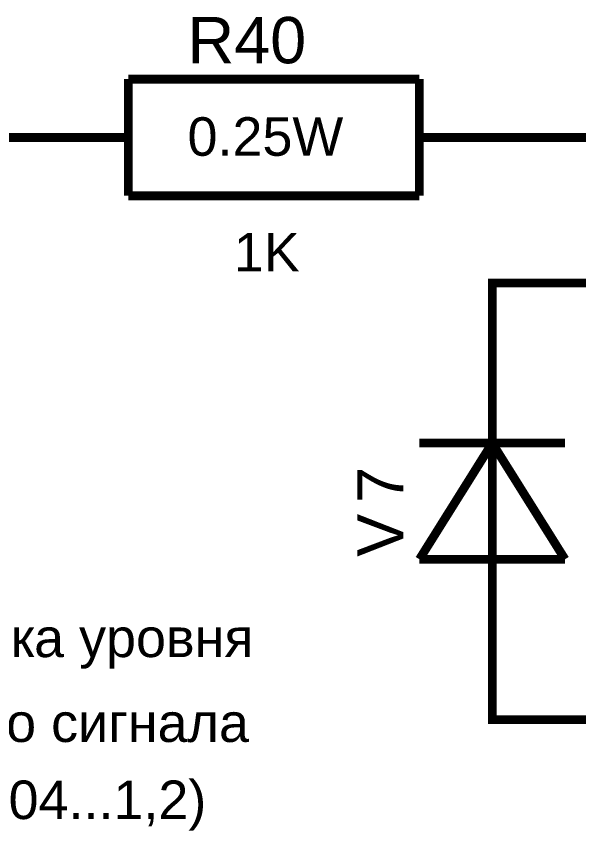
# Model space of a CAD drawing. Header units: millimetres. Extents: x -2024 to 917, y -725 to 13.
# Drawn here: x -1465.47 to -1446.16, y -417.99 to -390.01 of the extents above; entities that cross this region are included whole.
import ezdxf

# ---------------------------------------------------------------- set-up
doc = ezdxf.new("R2010")
doc.units = ezdxf.units.MM
doc.styles.get("Standard").update_dxf_attribs({"font": 'arial.ttf'})

msp = doc.modelspace()

# ---------------------------------------------------------------- linework, layer by layer
at = {"color": 7, "const_width": 0.3}
for points in [[(-1461.625, -392.17), (-1461.625, -396.177)], [(-1461.625, -392.17), (-1451.628, -392.17)], [(-1451.628, -392.17), (-1451.628, -396.177)], [(-1466.624, -394.174), (-1464.125, -394.174)], [(-1461.625, -394.174), (-1464.125, -394.174)], [(-1451.628, -394.174), (-1449.129, -394.174)], [(-1449.129, -394.174), (-1441.648, -394.174), (-1434.151, -394.174)], [(-1461.625, -396.177), (-1451.628, -396.177)], [(-1449.129, -401.675), (-1449.129, -399.175), (-1441.648, -399.175), (-1434.151, -399.175), (-1434.151, -401.675)], [(-1449.129, -404.175), (-1449.129, -401.675)], [(-1449.129, -409.176), (-1449.129, -404.175)], [(-1449.129, -404.672), (-1451.628, -408.663)], [(-1451.628, -404.672), (-1446.63, -404.672)], [(-1446.63, -408.663), (-1449.129, -404.672)], [(-1451.628, -408.663), (-1446.63, -408.663)], [(-1449.129, -409.176), (-1449.129, -411.676)], [(-1449.129, -411.676), (-1449.129, -414.177), (-1441.648, -414.177), (-1434.151, -414.177), (-1434.151, -411.676)]]:
    msp.add_lwpolyline(points, dxfattribs=at)

# ---------------------------------------------------------------- texts
at = {"color": 7}
for s, height, p in [('R40', 1.5897, (-1459.59, -391.624)), ('0.25W', 1.3247, (-1459.59, -394.803)), ('1K', 1.3247, (-1458.001, -398.777)), ('Регулировка уровня ', 1.32471, (-1474.684, -412.024)), ('выходного сигнала ', 1.32471, (-1473.89, -414.939)), ('(Ку=0,04...1,2)', 1.32471, (-1470.977, -417.588))]:
    msp.add_text(s, height=height, dxfattribs=at).set_placement(p)
for s, p in [('7', (-1452.175, -406.725)), ('V', (-1452.175, -408.58))]:
    msp.add_text(s, height=1.59, rotation=90, dxfattribs=at).set_placement(p)

doc.saveas('drawing.dxf')
